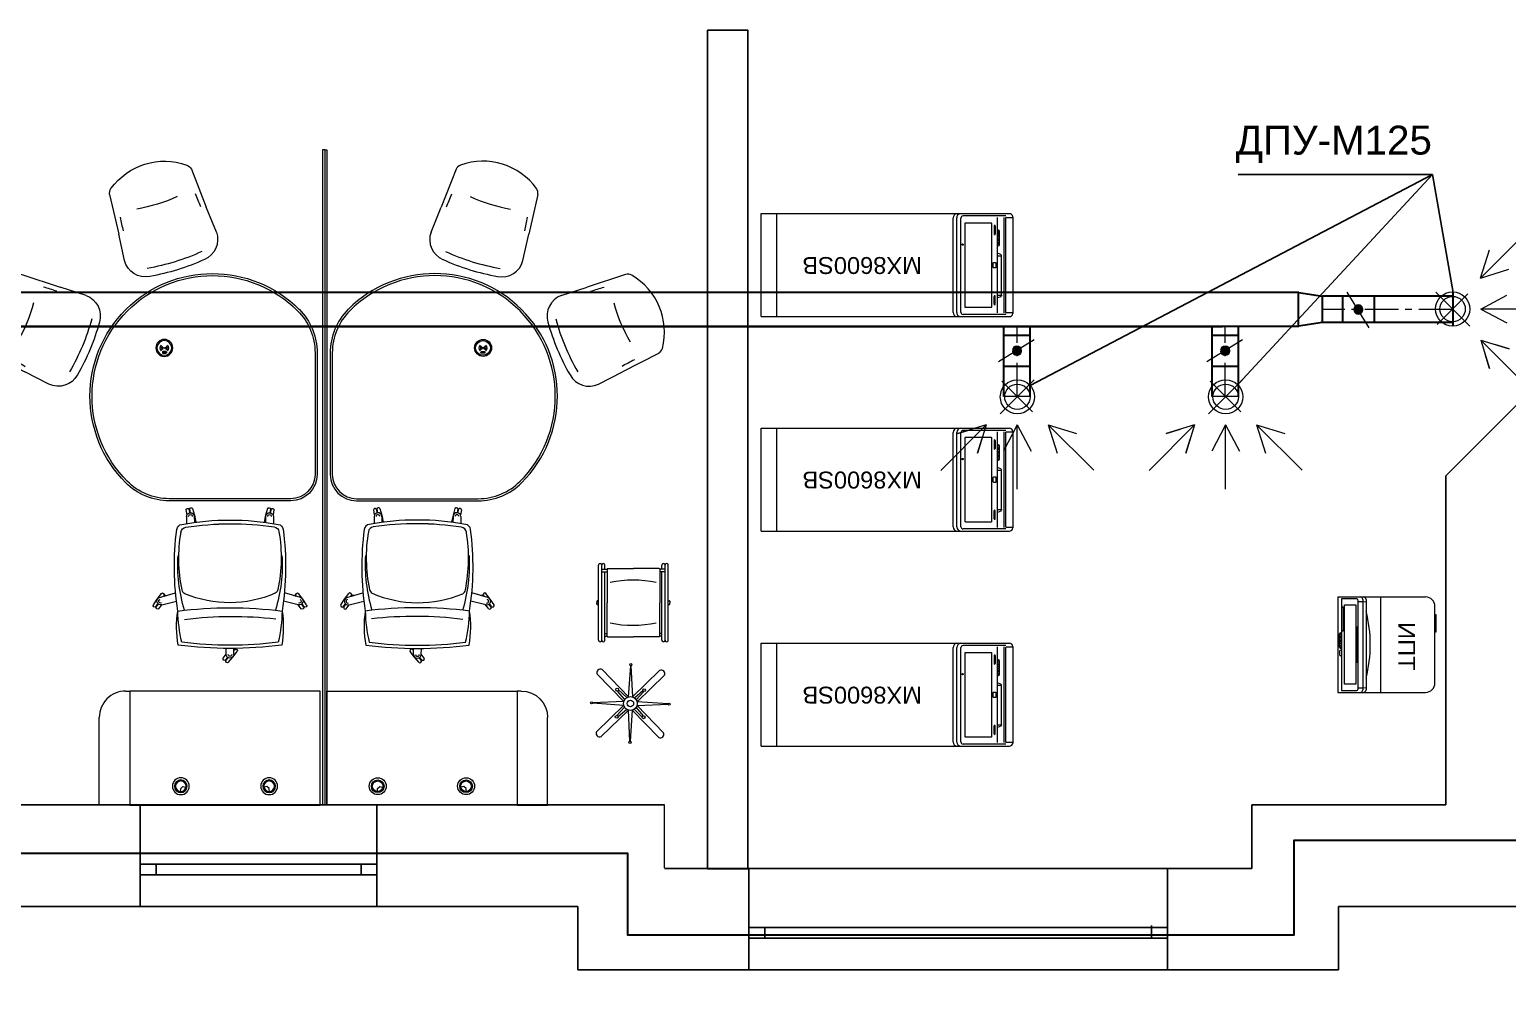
# Model space of a CAD drawing. Header units: millimetres. Extents: x 306002 to 1554695, y -207070 to 1535795.
# Drawn here: x 326425 to 333418, y -196060 to -191563 of the extents above; entities that cross this region are included whole.
import ezdxf

# ---------------------------------------------------------------- set-up
doc = ezdxf.new("R2010")
doc.units = ezdxf.units.MM
doc.linetypes.add('осевая', pattern=[50.8, 31.75, -6.35, 6.35, -6.35])
doc.linetypes.add('штриховаяX2', pattern=[38.1, 25.4, -12.7])
for name, color, linetype, lineweight in [('Furniture', 155, 'Continuous', 18), ('ykaz', 1, 'Continuous', 20), ('ВЫТЯЖКА', 160, 'Continuous', 30), ('ПРИТОК', 20, 'Continuous', 30)]:
    doc.layers.add(name, color=color, linetype=linetype, lineweight=lineweight)
for name, color, linetype in [('PDF _0', 7, 'Continuous'), ('PDF _ПВ(В)1', 5, 'Continuous'), ('PDF _Текст', 7, 'Continuous')]:
    doc.layers.add(name, color=color, linetype=linetype)
doc.styles.add('PDF ArialMT', font='arial.ttf')
doc.styles.get("Standard").update_dxf_attribs({"font": 'arial.ttf'})

# ---------------------------------------------------------------- blocks, each defined once
blk = doc.blocks.new('Напольная вешалка')
at = {"lineweight": 0}
for p, q in [((42238.1, 31074.6), (42363.5, 30945.4)), ((42386.5, 30967.7), (42261, 31096.9)), ((42386.5, 30967.7), (42396.2, 31114.6)), ((42397.6, 31114.6), (42404, 30967.5)), ((42533.3, 31093), (42404, 30967.5)), ((42426.3, 30944.5), (42555.5, 31070)), ((42333.3, 30994.8), (42367.3, 30953.7)), ((42376.8, 30963.4), (42338.8, 31000.2)), ((42453, 30998.1), (42412.1, 30963.8)), ((42421.9, 30954.4), (42458.5, 30992.6)), ((42363.5, 30945.4), (42216.4, 30940)), ((42216.4, 30938.6), (42363.3, 30927.9)), ((42363.3, 30927.9), (42234.1, 30802.4)), ((42331.3, 30879.8), (42366.7, 30919.7)), ((42375.9, 30909.7), (42336.6, 30874.2)), ((42450.9, 30872.3), (42411.2, 30908)), ((42421.2, 30917.1), (42456.5, 30877.6)), ((42426.1, 30927), (42573.2, 30932.4)), ((42551.6, 30797.7), (42426.1, 30927)), ((42573.2, 30933.9), (42426.3, 30944.5)), ((42256.4, 30779.4), (42385.6, 30904.9)), ((42392, 30757.8), (42385.6, 30904.9)), ((42403.1, 30904.7), (42393.4, 30757.8)), ((42403.1, 30904.7), (42528.7, 30775.4))]:
    blk.add_line(p, q, dxfattribs=at)
for centre, radius in [((42396.9, 31119.7), 5.12), ((42332.1, 31001.5), 6.78), ((42459.7, 30999.3), 6.78), ((42211.3, 30939.4), 5.12), ((42394.8, 30936.2), 32.6), ((42394.8, 30936.2), 15.2), ((42578.3, 30933), 5.12), ((42329.9, 30873.1), 6.78), ((42457.5, 30870.9), 6.78), ((42392.8, 30752.7), 5.12)]:
    blk.add_circle(centre, radius, dxfattribs=at)
for centre, start, end in [((42253.4, 31081.8), 63.26785, 205.07275), ((42540.4, 31077.7), 333.26785, 115.07275), ((42249.2, 30794.8), 153.26785, 295.07275), ((42536.3, 30790.6), 243.26785, 25.07275)]:
    blk.add_arc(centre, 16.9, start, end, dxfattribs=at)
blk = doc.blocks.new('тумба универсальная SberFin 10')
at = {"color": 18, "lineweight": 0, "true_color": 0x000000}
for p, q in [((11373.5, -3896.4), (11374.7, -3915.8)), ((11374.7, -3915.8), (11385.7, -3924.3)), ((11794, -3915.8), (11783, -3924.3)), ((11795.2, -3896.4), (11794, -3915.8)), ((11385.7, -3924.3), (11404.8, -3920.6)), ((11783, -3924.3), (11763.9, -3920.6))]:
    blk.add_line(p, q, dxfattribs=at)
blk.add_lwpolyline([(11134.4, -3836.3), (12034.4, -3836.3), (12034.4, -4376.3), (11134.4, -4376.3)], close=True, dxfattribs=at)
for centre, radius in [((11375.4, -3926.3), 40), ((11375.4, -3926.3), 30), ((11375.4, -3926.3), 25), ((11793.4, -3926.3), 40), ((11793.4, -3926.3), 30), ((11793.4, -3926.3), 25)]:
    blk.add_circle(centre, radius, dxfattribs=at)
blk = doc.blocks.new('Скругленная боковина для тумбы универсальной SberFin 11')
at = {"color": 18, "lineweight": 0, "true_color": 0x000000}
for p, q in [((12131.9, -3836.3), (12276.9, -3836.3)), ((12131.9, -4376.3), (12131.9, -3836.3)), ((12276.9, -3836.3), (12276.9, -4251.3)), ((12151.9, -4376.3), (12131.9, -4376.3))]:
    blk.add_line(p, q, dxfattribs=at)
blk.add_arc((12151.9, -4251.3), 125, 270, 0, dxfattribs=at)
blk = doc.blocks.new('Кресло сотрудника SberFin1')
at = {"color": 18, "lineweight": 0, "true_color": 0x000000}
for p, q in [((4335.4, 5132.7), (4349.4, 5113.1)), ((4346, 5141.6), (4357.3, 5128.7)), ((4348.8, 5143.7), (4359, 5129.7)), ((4349.4, 5114.1), (4349.1, 5085.7)), ((4359.9, 5152.2), (4381.9, 5127.4)), ((4381.9, 5127.4), (4402.3, 5100.9)), ((4386, 5114.5), (4386.2, 5085.7)), ((4386.2, 5095.8), (4389.4, 5091.9)), ((4386.2, 5092.5), (4387.7, 5090.6)), ((4030.4, 4898.5), (4045.5, 4879.8)), ((4705, 4898.5), (4689.9, 4879.8)), ((4005.1, 4880), (4023.2, 4852.2)), ((4016.2, 4888.5), (4027, 4874.9)), ((4019, 4890.6), (4028.4, 4876.3)), ((4023.2, 4852.2), (4043.3, 4825.6)), ((4034.5, 4844.9), (4110.3, 4823.5)), ((4044.6, 4880.1), (4114.4, 4861.6)), ((4052.5, 4839.8), (4055.4, 4835.6)), ((4055.6, 4838.9), (4057.1, 4836.9)), ((4690.9, 4880.1), (4621.1, 4861.6)), ((4701, 4844.9), (4625.2, 4823.5)), ((4679.8, 4838.9), (4678.3, 4836.9)), ((4683, 4839.8), (4680.1, 4835.6)), ((4712.2, 4852.2), (4692.1, 4825.6)), ((4716.4, 4890.6), (4707, 4876.3)), ((4719.3, 4888.5), (4708.5, 4874.9)), ((4730.3, 4880), (4712.2, 4852.2)), ((4162.4, 4462), (4162.5, 4495.2)), ((4199, 4461.1), (4199.6, 4489.7)), ((4199.1, 4455.9), (4206, 4488.6)), ((4536.3, 4455.9), (4529.4, 4488.6)), ((4536.4, 4461.1), (4535.9, 4489.7)), ((4573.1, 4462), (4572.9, 4495.2)), ((4159.4, 4431), (4163.6, 4454.7)), ((4172.9, 4427.6), (4177.5, 4444.1)), ((4176.3, 4426.9), (4179.5, 4443.9)), ((4189.9, 4424), (4199.1, 4455.9)), ((4545.5, 4424), (4536.3, 4455.9)), ((4559.1, 4426.9), (4556, 4443.9)), ((4562.6, 4427.6), (4557.9, 4444.1)), ((4576, 4431), (4571.8, 4454.7))]:
    blk.add_line(p, q, dxfattribs=at)
for centre, radius, start, end in [((4341.8, 5135.8), 7.14, 53.44467, 206.52666), ((4355.4, 5146.6), 7.14, 50.77335, 203.85534), ((4367.7, 5113.6), 18.3, 2.9077, 178.36691), ((4367.7, 5114.3), 8.74, 0.6373, 180.6373), ((4598.7, 4983.7), 483.5, 169.7402, 188.8902), ((4850.6, 4891.6), 729.8, 166.91815, 178.64077), ((4367.7, 3203.4), 1882.4, 82.52836, 97.47164), ((4367.7, 3203.4), 1867.4, 82.98797, 97.01203), ((4381.1, 5086.2), 7.91, 355.98281, 33.49105), ((4395.2, 5097.4), 7.91, 223.80895, 26.09453), ((3884.9, 4891.6), 729.8, 1.35923, 13.08185), ((4136.7, 4983.7), 483.5, 351.1098, 10.2598), ((4025.7, 4893.2), 7.14, 48.09253, 201.17452), ((5441.7, 4699.5), 1337.2, 170.98887, 187.57274), ((4849, 4690), 728.5, 162.88097, 183.48583), ((4367.7, 6907), 2013.3, 262.96136, 277.03864), ((4378.2, 6696.5), 1762.3, 262.6656, 276.74195), ((3886.5, 4690), 728.5, 356.51417, 17.11903), ((3293.8, 4699.5), 1337.2, 352.42726, 9.01113), ((4709.8, 4893.2), 7.14, 338.82548, 131.90747), ((4011.7, 4882.9), 7.14, 50.76385, 203.84584), ((4040.2, 4862.3), 18.3, 76.25228, 251.71149), ((4039.5, 4862.5), 8.74, 73.98188, 253.98188), ((4048.6, 4831.5), 7.91, 228.52466, 30.81023), ((4063.1, 4842.1), 7.91, 221.12813, 303.647), ((4168.5, 4803.4), 28.3, 122.04472, 168.28626), ((4365.2, 4318.6), 551.1, 66.82781, 112.59427), ((4567.1, 4801.2), 28.3, 11.71374, 57.95528), ((4672.4, 4842.1), 7.91, 236.353, 318.87187), ((4686.8, 4831.5), 7.91, 149.18977, 311.47534), ((4695.2, 4862.3), 18.3, 288.28851, 103.74772), ((4695.9, 4862.5), 8.74, 286.01812, 106.01812), ((4723.8, 4882.9), 7.14, 336.15416, 129.23615), ((4864.1, 4659.6), 738.5, 168.318, 189.62709), ((3871.5, 4657.4), 738.5, 350.37291, 11.682), ((4144.2, 4527), 28.3, 187.57272, 260.3517), ((4163.4, 4540.5), 27.8, 189.05103, 260.37989), ((4367.7, 5761.3), 1282.7, 259.74967, 280.25033), ((4374.9, 5881.7), 1385.7, 261.02733, 278.38022), ((4537.3, 4488.7), 7.91, 178.20249, 180.55089), ((4572.2, 4538.3), 27.8, 279.62011, 350.94897), ((4591.2, 4527), 28.3, 279.6483, 352.42728), ((4166.5, 4430.9), 7.14, 179.01698, 332.09897), ((4180.7, 4462.3), 18.3, 180.80352, 356.26273), ((4180.7, 4461.5), 8.74, 178.53313, 358.53313), ((4183.5, 4427.1), 7.14, 181.6883, 334.77028), ((4554.7, 4462.3), 18.3, 183.73727, 359.19648), ((4552, 4427.1), 7.14, 205.22972, 358.3117), ((4554.8, 4461.5), 8.74, 181.46687, 1.46687), ((4568.9, 4430.9), 7.14, 207.90103, 0.98302)]:
    blk.add_arc(centre, radius, start, end, dxfattribs=at)
at = {"layer": 'PDF _0', "color": 18, "lineweight": 0, "true_color": 0x000000}
blk.add_lwpolyline([(4135.9, 4536.1, 0.321685), (4158.8, 4513, 0.075861), (4576.8, 4510.9)], format="xyb", dxfattribs=at)
for centre, radius, start, end in [((5441.7, 4699.5), 1337.2, 170.98887, 187.57274), ((4849, 4690), 728.5, 162.88097, 183.48583), ((4378.2, 6696.5), 1762.3, 262.6656, 276.74195), ((4144.2, 4527), 28.3, 187.57272, 260.3517)]:
    blk.add_arc(centre, radius, start, end, dxfattribs=at)
blk = doc.blocks.new('БЗУ')
at = {"color": 18, "lineweight": 0, "true_color": 0x000000}
blk.add_lwpolyline([(38813.8, 15250.9), (38828.2, 15250.9, -0.414214), (38829.6, 15249.5), (38829.6, 15245, -0.414214), (38828.2, 15243.7), (38813.8, 15243.7, -0.414214), (38812.5, 15245), (38812.5, 15249.5, -0.414214)], format="xyb", close=True, dxfattribs=at)
for points in [[(38813.7, 15249.8), (38815.9, 15249.8), (38815.9, 15244.5), (38813.7, 15244.5)], [(38816.8, 15249.8), (38819, 15249.8), (38819, 15244.5), (38816.8, 15244.5)], [(38819.9, 15249.8), (38822.1, 15249.8), (38822.1, 15244.5), (38819.9, 15244.5)], [(38823, 15249.8), (38825.2, 15249.8), (38825.2, 15244.5), (38823, 15244.5)], [(38826.2, 15249.8), (38828.3, 15249.8), (38828.3, 15244.5), (38826.2, 15244.5)]]:
    blk.add_lwpolyline(points, close=True, dxfattribs=at)
for points in [[(38830.6, 15245.5), (38829.6, 15245.5), (38829.6, 15249.1), (38830.6, 15249.1)], [(38831.2, 15248.5), (38831.2, 15246)]]:
    blk.add_lwpolyline(points, dxfattribs=at)
for radius in [40, 35, 1.16]:
    blk.add_circle((38821, 15226.3), radius, dxfattribs=at)
for centre, radius, start, end in [((38830.6, 15248.5), 0.597, 356.49249, 85.67723), ((38830.6, 15246.1), 0.597, 274.32277, 3.50751), ((38821, 15226.3), 19.3, 135, 225), ((38821, 15226.3), 12.8, 135, 225), ((38821, 15226.3), 7.56, 135, 225), ((38821, 15226.3), 3.87, 135, 225), ((38821, 15226.3), 3.87, 315, 45), ((38821, 15226.3), 7.56, 315, 45), ((38821, 15226.3), 12.8, 315, 45), ((38821, 15226.3), 19.3, 315, 45)]:
    blk.add_arc(centre, radius, start, end, dxfattribs=at)
blk = doc.blocks.new('Рабочий стол в форме капли с БЗУ SberFin4')
at = {"color": 18, "lineweight": 0, "true_color": 0x000000}
for p, q in [((39417.5, 16113.5), (38842.4, 16113.5)), ((39417.5, 16103.5), (38842.4, 16103.5)), ((39532.5, 15413.4), (39532.5, 15988.5)), ((39542.5, 15413.4), (39542.5, 15988.5))]:
    blk.add_line(p, q, dxfattribs=at)
for centre, radius, start, end in [((38842.4, 15823.4), 290.1, 90.00222, 135.10203), ((38842.4, 15823.4), 280.1, 90.00222, 135.10203), ((39417.5, 15988.5), 125, 0, 90), ((39417.5, 15988.5), 115, 0, 90), ((39047.5, 15618.5), 580, 135.06186, 314.92414), ((39047.5, 15618.5), 570, 135.06186, 314.92414), ((39252.4, 15413.4), 280.1, 314.87007, 359.99775), ((39252.4, 15413.4), 290.1, 314.87007, 359.99775)]:
    blk.add_arc(centre, radius, start, end, dxfattribs=at)
at = {"layer": 'Furniture', "color": 18, "lineweight": 0, "ltscale": 60, "true_color": 0x000000}
for p, q in [((38273.3, 15562.2), (38159.9, 15502.7)), ((37989.1, 15416), (38159.9, 15502.7)), ((38449, 15142), (38327, 15103)), ((38145.3, 15042.4), (38327, 15103)), ((38630.5, 14977.1), (38603.4, 14852)), ((38560.4, 14665.3), (38603.4, 14852)), ((39065.6, 14842.4), (39017.3, 14723.9)), ((38947.3, 14545.6), (39017.3, 14723.9))]:
    blk.add_line(p, q, dxfattribs=at)
for centre, radius, start, end in [((38317.1, 15468.7), 103.2, 28.58962, 115.16271), ((36486.2, 18542.1), 3492.7, 297.58016, 298.66437), ((37472.1, 14980.3), 1039.9, 15.2265, 30.16493), ((37508.7, 14995.6), 1039.9, 15.2265, 30.16493), ((38274.9, 15316), 313.4, 165.8706, 239.52082), ((38274.9, 15316), 313.4, 165.8706, 239.52082), ((38009.6, 15381.4), 40.2, 120.73298, 163.98938), ((37498.7, 14991.4), 726.1, 14.78007, 30.61136), ((38413.3, 15238.9), 103.2, 290.22872, 16.80181), ((39315.4, 11777.1), 3492.7, 106.72706, 107.81127), ((38135.2, 15081.2), 40.2, 241.40205, 284.65844), ((38730.3, 14950.9), 103.2, 78.69368, 165.26677), ((38574.8, 14027.1), 1039.9, 65.33056, 80.269), ((38563.1, 13989.3), 1039.9, 65.33056, 80.269), ((38968.4, 14877.2), 103.2, 340.33279, 66.90588), ((35198.1, 15517.3), 3492.7, 347.68423, 348.76844), ((38571.6, 14016.8), 726.1, 64.88413, 80.71543), ((42202.9, 13348.9), 3492.7, 156.83112, 157.91533), ((38600.1, 14658.9), 40.2, 170.83705, 214.09344), ((38820.4, 14820.5), 313.4, 215.97467, 289.62489), ((38820.4, 14820.5), 313.4, 215.97467, 289.62489), ((38910.9, 14562.7), 40.2, 291.50612, 334.76251)]:
    blk.add_arc(centre, radius, start, end, dxfattribs=at)
at = {"color": 5, "lineweight": 0}
blk.add_blockref('Кресло сотрудника SberFin1', (34762.2, 11725.9), dxfattribs=at)
at = {"color": 85, "lineweight": 50, "true_color": 0x58ba48}
blk.add_blockref('БЗУ', (-1.7, 164), dxfattribs=at)
blk = doc.blocks.new('Подставка для сумок')
at = {"lineweight": 0}
for p, q in [((4164.7, 3957.4), (4164.7, 3602)), ((4179.7, 3957.4), (4179.7, 3602)), ((4179.7, 3957.4), (4179.7, 3602)), ((4194.7, 3957.4), (4194.7, 3633.8)), ((4194.7, 3937.7), (4205.2, 3937.7)), ((4194.7, 3937.7), (4194.7, 3925.5)), ((4194.7, 3925.5), (4205.2, 3925.5)), ((4205.2, 3938.5), (4205.2, 3779.7)), ((4207.4, 3940.6), (4329.7, 3940.6)), ((4451.9, 3940.6), (4329.7, 3940.6)), ((4454.2, 3938.5), (4454.2, 3779.7)), ((4464.7, 3937.7), (4454.2, 3937.7)), ((4464.7, 3925.5), (4454.2, 3925.5)), ((4464.7, 3957.4), (4464.7, 3633.8)), ((4464.7, 3937.7), (4464.7, 3925.5)), ((4479.7, 3957.4), (4479.7, 3602)), ((4479.7, 3957.4), (4479.7, 3602)), ((4494.7, 3957.4), (4494.7, 3602)), ((4157.5, 3786.9), (4157.5, 3779.7)), ((4157.5, 3772.4), (4157.5, 3779.7)), ((4164.7, 3789), (4159.9, 3789)), ((4205.2, 3620.9), (4205.2, 3779.7)), ((4454.2, 3620.9), (4454.2, 3779.7)), ((4494.7, 3789), (4499.4, 3789)), ((4501.9, 3786.9), (4501.9, 3779.7)), ((4501.9, 3772.4), (4501.9, 3779.7)), ((4164.7, 3770.3), (4159.9, 3770.3)), ((4494.7, 3770.3), (4499.4, 3770.3)), ((4179.7, 3633.8), (4205.2, 3633.8)), ((4179.7, 3621.6), (4205.2, 3621.6)), ((4194.7, 3621.6), (4194.7, 3602)), ((4207.4, 3618.8), (4329.7, 3618.8)), ((4451.9, 3618.8), (4329.7, 3618.8)), ((4479.7, 3633.8), (4454.2, 3633.8)), ((4479.7, 3621.6), (4454.2, 3621.6)), ((4464.7, 3621.6), (4464.7, 3602))]:
    blk.add_line(p, q, dxfattribs=at)
for centre, radius, start, end in [((4172.2, 3957.6), 7.5, 358.427, 181.573), ((4187.2, 3957.6), 7.5, 358.427, 181.573), ((4207.4, 3938.3), 2.27, 90.82571, 176.18332), ((4451.9, 3938.3), 2.27, 3.81668, 89.17429), ((4472.2, 3957.6), 7.5, 358.427, 181.573), ((4487.2, 3957.6), 7.5, 358.427, 181.573), ((4333.5, 3363.2), 523.1, 78.29415, 102.28058), ((4160, 3786.5), 2.54, 89.46315, 170.61373), ((4499.4, 3786.5), 2.54, 9.38627, 90.53685), ((4160, 3772.8), 2.54, 189.38627, 270.53685), ((4499.4, 3772.8), 2.54, 269.46315, 350.61373), ((4333.5, 4196.1), 523.1, 257.71942, 281.70585), ((4172.2, 3601.8), 7.5, 178.427, 1.573), ((4187.2, 3601.8), 7.5, 178.427, 1.573), ((4187.2, 3601.8), 7.5, 178.427, 1.573), ((4207.4, 3621.1), 2.27, 183.81668, 269.17429), ((4451.9, 3621.1), 2.27, 270.82571, 356.18332), ((4472.2, 3601.8), 7.5, 178.427, 1.573), ((4472.2, 3601.8), 7.5, 178.427, 1.573), ((4487.2, 3601.8), 7.5, 178.427, 1.573)]:
    blk.add_arc(centre, radius, start, end, dxfattribs=at)
blk = doc.blocks.new('Банкомат MX 8600SB 19')
at = {"color": 5, "lineweight": 0}
for p, q in [((75780, 24516.2), (76267, 24516.2)), ((75780, 24516.2), (75780, 23341.6)), ((76267, 24516.2), (76267, 23341.6)), ((75780, 24442.1), (76267, 24442.1)), ((75799.9, 23607.5), (76247, 23607.5)), ((75799.9, 23590.7), (76247, 23590.7)), ((75800.5, 23570.6), (76246.4, 23570.6)), ((75790.5, 23358.2), (75790.5, 23560.6)), ((76256.4, 23358.2), (76256.4, 23560.6)), ((75797.5, 23398.1), (76249.4, 23398.1)), ((75797.5, 23365.7), (76249.4, 23365.7)), ((75797.5, 23325.5), (75797.5, 23356.2)), ((75799.5, 23358.2), (76247.4, 23358.2)), ((75838.4, 23414.1), (75875.7, 23414.1)), ((75838.4, 23408.5), (75876, 23408.5)), ((75874.2, 23382.6), (75868.2, 23398.1)), ((75881.7, 23379.4), (75878.9, 23379.4)), ((75881.7, 23398.1), (75881.7, 23379.4)), ((75881.7, 23379.4), (76066.7, 23379.4)), ((76066.7, 23379.4), (76066.7, 23398.1)), ((76066.7, 23379.4), (76069.4, 23379.4)), ((76074.1, 23382.6), (76080.2, 23398.1)), ((76115.2, 23398.1), (76115.2, 23393.9)), ((76120.2, 23388.9), (76183.8, 23388.9)), ((76208.5, 23408.5), (76170.9, 23408.5)), ((76208.5, 23414.1), (76171.2, 23414.1)), ((76188.8, 23398.1), (76188.8, 23393.9)), ((76249.4, 23356.2), (76249.4, 23325.5)), ((76252, 23325.5), (75794.9, 23325.5))]:
    blk.add_line(p, q, dxfattribs=at)
for points in [[(75825, 23550.9), (76221.9, 23550.9, -0.414214), (76223.9, 23548.9), (76223.9, 23428.4, -0.414214), (76221.9, 23426.4), (75825, 23426.4, -0.414214), (75823, 23428.4), (75823, 23548.9, -0.414214)], [(76012.7, 23417.7), (76034.2, 23417.7, -0.414214), (76036.2, 23415.7), (76036.2, 23405.4), (76010.7, 23405.4), (76010.7, 23415.7, -0.414214)]]:
    blk.add_lwpolyline(points, format="xyb", close=True, dxfattribs=at)
for points in [[(76120.9, 23398.1), (76132.8, 23398.1), (76132.8, 23392.1), (76120.9, 23392.1)], [(76138.1, 23398.1), (76149.9, 23398.1), (76149.9, 23392.1), (76138.1, 23392.1)], [(76155.2, 23398.1), (76167.1, 23398.1), (76167.1, 23392.1), (76155.2, 23392.1)], [(76172.3, 23398.1), (76184.2, 23398.1), (76184.2, 23392.1), (76172.3, 23392.1)]]:
    blk.add_lwpolyline(points, close=True, dxfattribs=at)
blk.add_circle((76120.8, 23562.8), 2.93, dxfattribs=at)
for centre, radius, start, end in [((75800.5, 23586.4), 21.2, 91.53664, 165.69576), ((75800.5, 23569.6), 21.2, 91.53664, 165.69576), ((75800.5, 23560.6), 10, 90, 180), ((76246.4, 23560.6), 10, 0, 90), ((76246.4, 23586.4), 21.2, 14.30424, 88.46336), ((76246.4, 23569.6), 21.2, 14.30424, 88.46336), ((75799.5, 23356.2), 2, 90, 180), ((75838.6, 23411.3), 2.81, 92.62324, 267.37676), ((75878.9, 23384.4), 5, 201.34211, 270), ((75875.9, 23411.3), 2.81, 272.62324, 87.37676), ((76069.4, 23384.4), 5, 270, 338.65789), ((76120.2, 23393.9), 5, 180, 270), ((76171, 23411.3), 2.81, 92.62324, 267.37676), ((76183.8, 23393.9), 5, 270, 360), ((76208.3, 23411.3), 2.81, 272.62324, 87.37676), ((76247.4, 23356.2), 2, 0, 90), ((75796.1, 23341.7), 16.1, 180.35079, 265.8061), ((76250.8, 23341.7), 16.1, 274.1939, 359.64921)]:
    blk.add_arc(centre, radius, start, end, dxfattribs=at)
at = {"layer": 'ykaz', "color": 252, "true_color": 0x939598, "insert": (76062.9, 23908.4), "char_height": 80, "width": 259.956, "attachment_point": 7, "rotation": 90}
blk.add_mtext('\\pxqc;MX8600SB', dxfattribs=at)
blk = doc.blocks.new('ИПТ MX9100SB')
at = {"color": 5, "lineweight": 0}
for p, q in [((57011.7, 25605.2), (57011.7, 26020.2)), ((57418.1, 26065.2), (57056.7, 26065.2)), ((57463.1, 25605.2), (57463.1, 26020.2)), ((57011.7, 25807.2), (57463.1, 25807.2)), ((57024.3, 25739.4), (57450.5, 25739.4)), ((57032.6, 25724.4), (57034.4, 25739.4)), ((57442.2, 25724.4), (57440.4, 25739.4)), ((57020.1, 25695.5), (57020.1, 25623.4)), ((57024.3, 25724.4), (57450.5, 25724.4)), ((57025.1, 25700.5), (57449.6, 25700.5)), ((57032.6, 25700.5), (57032.6, 25724.4)), ((57156.6, 25697.9), (57318.2, 25697.9)), ((57156.6, 25693.8), (57318.2, 25693.8)), ((57442.2, 25700.5), (57442.2, 25724.4)), ((57454.6, 25623.4), (57454.6, 25695.5)), ((57011.7, 25605.2), (57463.1, 25605.2)), ((57020.1, 25623.4), (57454.6, 25623.4)), ((57180.9, 25619.2), (57180.9, 25623.4)), ((57249.4, 25614.2), (57185.9, 25614.2)), ((57254.4, 25623.4), (57254.4, 25619.2)), ((57264.1, 25623.4), (57264.1, 25619.2)), ((57269.1, 25614.2), (57284.8, 25614.2)), ((57289.8, 25623.4), (57289.8, 25619.2))]:
    blk.add_line(p, q, dxfattribs=at)
for points in [[(57096.8, 26065.2), (57176, 26065.2), (57176, 26070.6), (57096.8, 26070.6)], [(57049.8, 25691.2), (57425, 25691.2), (57425, 25637.8), (57049.8, 25637.8)], [(57186.6, 25623.4), (57198.4, 25623.4), (57198.4, 25617.4), (57186.6, 25617.4)], [(57203.7, 25623.4), (57215.6, 25623.4), (57215.6, 25617.4), (57203.7, 25617.4)], [(57220.9, 25623.4), (57232.7, 25623.4), (57232.7, 25617.4), (57220.9, 25617.4)], [(57238, 25623.4), (57249.8, 25623.4), (57249.8, 25617.4), (57238, 25617.4)]]:
    blk.add_lwpolyline(points, close=True, dxfattribs=at)
for points in [[(57062.6, 25632.2), (57169.4, 25632.2)], [(57169.4, 25626.5), (57062.6, 25626.5)]]:
    blk.add_lwpolyline(points, dxfattribs=at)
blk.add_circle((57313.3, 25695.9), 1.16, dxfattribs=at)
for centre, radius, start, end in [((57056.7, 26020.2), 45, 90, 180), ((57418.1, 26020.2), 45, 0, 90), ((57025.2, 25725.9), 13.5, 94.04294, 180.8246), ((57237.4, 25113.5), 645.7, 75.76518, 104.23482), ((57449.6, 25725.9), 13.5, 359.1754, 85.95706), ((57025.2, 25710.9), 13.5, 94.04294, 180.8246), ((57025.1, 25695.5), 5, 90, 180), ((57156.7, 25695.9), 2.05, 94.42367, 265.57633), ((57318, 25695.9), 2.05, 274.42367, 85.57633), ((57449.6, 25695.5), 5, 0, 90), ((57449.6, 25710.9), 13.5, 359.1754, 85.95706), ((57062.7, 25629.3), 2.81, 92.62324, 267.37676), ((57169.3, 25629.3), 2.81, 272.62324, 87.37676), ((57185.9, 25619.2), 5, 180, 270), ((57249.4, 25619.2), 5, 270, 0), ((57269.1, 25619.2), 5, 180, 270), ((57284.8, 25619.2), 5, 270, 0)]:
    blk.add_arc(centre, radius, start, end, dxfattribs=at)
at = {"layer": 'ykaz', "color": 252, "true_color": 0x939598, "insert": (57115.3, 25891.4), "char_height": 80, "width": 259.956, "attachment_point": 7}
blk.add_mtext('\\pxqc;ИПТ', dxfattribs=at)
blk = doc.blocks.new('A$C63D625EA')
at = {"layer": 'ВЫТЯЖКА', "lineweight": 15}
for p, q in [((0, 89.2), (215.4, 304.7)), ((215.4, 304.7), (81.3, 263.1)), ((81.3, 263.1), (148.4, 283.9)), ((215.4, 304.7), (173.8, 170.5)), ((362.3, 304.7), (296.8, 180.4)), ((362.3, 0), (362.3, 304.7)), ((362.3, 304.7), (427.7, 180.4)), ((724.6, 89.2), (509.1, 304.7)), ((509.1, 304.7), (550.7, 170.5)), ((509.1, 304.7), (643.3, 263.1)), ((173.8, 170.5), (194.6, 237.6))]:
    blk.add_line(p, q, dxfattribs=at)
blk = doc.blocks.new('A$C5E6C0876')
at = {"layer": 'ВЫТЯЖКА', "lineweight": 15}
for p, q in [((78.7, -81.1), (-82.2, 79.8)), ((72.5, 72.5), (-72.5, -72.5))]:
    blk.add_line(p, q, dxfattribs=at)
for radius in [80.8, 60]:
    blk.add_circle((-1.2, -1.2), radius, dxfattribs=at)
at = {"layer": 'ВЫТЯЖКА', "rotation": 270}
blk.add_blockref('A$C63D625EA', (-438.7, 361.6), dxfattribs=at)
blk = doc.blocks.new('A$C77042C5A')
at = {"layer": 'ВЫТЯЖКА'}
h = blk.add_hatch(color=256, dxfattribs=at)
edge = h.paths.add_edge_path()
edge.add_arc((-80, -97.2), 26.6, 0, 360)
for p, q in [((0, 0), (-160, 0)), ((-160, -195.4), (0, -195.4))]:
    blk.add_line(p, q, dxfattribs=at)
at = {"layer": 'ВЫТЯЖКА', "lineweight": 15}
blk.add_line((35.3, -165.3), (-187.3, -27.4), dxfattribs=at)
at = {"layer": 'ВЫТЯЖКА'}
blk.add_circle((-80, -97.2), 26.6, dxfattribs=at)

msp = doc.modelspace()

# ---------------------------------------------------------------- linework, layer by layer
at = {"color": 4, "lineweight": 0}
for p, q in [((327821.6, -192131.8), (327811.6, -192131.8)), ((327821.6, -192131.8), (327811.6, -192131.8)), ((327821.6, -192131.8), (327811.6, -192131.8)), ((327811.6, -192131.8), (327811.6, -195231.8)), ((327821.6, -192131.8), (327811.6, -192131.8)), ((327821.6, -192131.8), (327831.6, -192131.8)), ((327821.6, -192131.8), (327831.6, -192131.8)), ((327821.6, -192131.8), (327831.6, -192131.8)), ((327821.6, -192131.8), (327821.6, -195231.8)), ((327821.6, -192131.8), (327831.6, -192131.8)), ((327831.6, -192131.8), (327831.6, -195231.8))]:
    msp.add_line(p, q, dxfattribs=at)
at = {"transparency": 33554687}
for p, q in [((333063.8, -192248.8), (331159.8, -193246.6)), ((332144.4, -192249), (333063.8, -192248.8)), ((333063.8, -192248.8), (332145.3, -193239.1)), ((333063.8, -192248.8), (333160.3, -192806.6))]:
    msp.add_line(p, q, dxfattribs=at)
at = {"ltscale": 100}
for p, q in [((333480.2, -193320.6), (333126.7, -193674.1)), ((333126.7, -193674.1), (333126.7, -195230.6)), ((329370.7, -195230.6), (317261.4, -195230.6)), ((329430, -195230.6), (325255.2, -195230.6)), ((326948.8, -195230.6), (326948.8, -195710.6)), ((328068.8, -195710.6), (328068.8, -195230.9)), ((333126.7, -195230.6), (332208.8, -195230.6)), ((332208.8, -195530.6), (332208.8, -195230.6)), ((326948.8, -195710.6), (326948.8, -195560.6)), ((328068.8, -195560.6), (328068.8, -195710.6)), ((332208.8, -195530.6), (329428.8, -195530.6)), ((329828.8, -195530.6), (329828.8, -196010.6)), ((331808.8, -196010.6), (331808.8, -195530.6)), ((331808.8, -195530.6), (331808.8, -195810.6)), ((317518.8, -195710.6), (329018.8, -195710.6)), ((329018.8, -195710.6), (329018.8, -196010.6)), ((332618.8, -196010.6), (332618.8, -195710.6)), ((332618.8, -195710.6), (333550.9, -195710.6)), ((329828.8, -196010.6), (329828.8, -195860.6)), ((331808.8, -195860.6), (331808.8, -196010.6)), ((329018.8, -196010.6), (332618.8, -196010.6))]:
    msp.add_line(p, q, dxfattribs=at)
at = {"color": 9, "linetype": 'штриховаяX2', "lineweight": 0, "ltscale": 4, "true_color": 0xc7c8ca}
msp.add_line((333124.9, -194216.5), (333124.9, -194727.9), dxfattribs=at)
at = {"color": 0, "lineweight": 20, "ltscale": 100}
msp.add_line((329430, -195528.1), (329430, -195230.6), dxfattribs=at)
at = {"color": 4, "ltscale": 100}
for p, q in [((326948.8, -195510.6), (328068.8, -195510.6)), ((327023.8, -195560.6), (327023.8, -195510.6)), ((328068.8, -195510.6), (327993.8, -195510.6)), ((327993.8, -195510.6), (327993.8, -195560.6)), ((326948.8, -195560.6), (328068.8, -195560.6)), ((327993.8, -195560.6), (327023.8, -195560.6)), ((331808.8, -195810.6), (329828.8, -195810.6)), ((329828.8, -195810.6), (329903.8, -195810.6)), ((329828.8, -195860.6), (331808.8, -195860.6)), ((329903.8, -195810.6), (329903.8, -195860.6)), ((331733.8, -195860.6), (331733.8, -195801.1)), ((331808.8, -195860.6), (331733.8, -195860.6))]:
    msp.add_line(p, q, dxfattribs=at)
at = {"color": 7, "lineweight": 30, "ltscale": 100, "true_color": 0xffffff}
msp.add_lwpolyline([(313347.3, -187024.6), (317037.6, -187024.6), (317039.9, -183762.1), (333453.3, -183762.1), (333451, -189832.4), (336699.6, -189832.4), (336699.6, -191479.3), (336453, -191479.3), (336453, -192644.7), (337154.5, -193347.8), (334290, -196182.8), (333494, -195398.4), (332406.5, -195398.4), (332406.5, -195846.7), (329256.1, -195846.7), (329256.1, -195460.1), (317054.9, -195460.1), (317054.9, -195801.9), (314098.5, -195801.9), (314098.5, -194244.3), (313347.3, -194244.3)], close=True, dxfattribs=at)
at = {"color": 7, "ltscale": 100, "true_color": 0xffffff}
msp.add_lwpolyline([(329633.2, -195533.4), (329824, -195533.4), (329824, -191565.8), (329633.2, -191565.8)], close=True, dxfattribs=at)
at = {"layer": 'PDF _ПВ(В)1', "lineweight": 30}
for p, q in [((332431.3, -192806.6), (316078.7, -192806.6)), ((315918.7, -192966.6), (332070.1, -192966.6)), ((332431.3, -192966.6), (315918.7, -192966.6))]:
    msp.add_line(p, q, dxfattribs=at)
at = {"layer": 'PDF _ПВ(В)1', "lineweight": 18}
for p, q in [((332431.3, -192966.6), (332431.3, -192806.6)), ((331159.8, -193297.9), (331034.8, -193298)), ((332145.3, -193297.9), (332020.3, -193298))]:
    msp.add_line(p, q, dxfattribs=at)
at = {"layer": 'ВЫТЯЖКА', "linetype": 'Continuous', "transparency": 33554687}
for p, q in [((332429.5, -192806.3), (332542.3, -192824)), ((332429.5, -192966.5), (332429.5, -192806.6)), ((332542.4, -192949), (332542.3, -192824)), ((333160.3, -192966.5), (333160.3, -192806.6)), ((332542.4, -192949), (332429.5, -192966.5))]:
    msp.add_line(p, q, dxfattribs=at)
at = {"layer": 'ВЫТЯЖКА', "transparency": 33554687}
for p, q in [((333156.6, -192823.9), (332542.3, -192824)), ((331034.8, -193298), (331034.8, -192966.6)), ((331159.8, -193297.9), (331159.8, -192966.6)), ((332020.3, -193298), (332020.3, -192966.6)), ((332145.3, -193297.9), (332145.3, -192966.6)), ((333156.6, -192948.9), (332542.4, -192949))]:
    msp.add_line(p, q, dxfattribs=at)
at = {"layer": 'ВЫТЯЖКА', "linetype": 'осевая', "lineweight": 9, "ltscale": 5, "transparency": 33554687}
for p, q in [((333156.6, -192886.4), (332542.4, -192886.5)), ((331097.3, -193298), (331097.3, -192966.6)), ((332082.8, -193298), (332082.8, -192966.6))]:
    msp.add_line(p, q, dxfattribs=at)

# ---------------------------------------------------------------- block references
at = {"color": 85, "lineweight": 50, "true_color": 0x58ba48, "xscale": -1, "rotation": 180}
msp.add_blockref('Рабочий стол в форме капли с БЗУ SberFin4', (288243.5, -177678.3), dxfattribs=at)
at = {"color": 85, "lineweight": 50, "true_color": 0x58ba48, "rotation": 180}
msp.add_blockref('Рабочий стол в форме капли с БЗУ SberFin4', (367390.2, -177678.3), dxfattribs=at)
at = {"color": 252, "lineweight": 0, "true_color": 0x939598, "rotation": 89.99999999999999}
for p in [(354402.6, -268700.6), (354402.9, -269715.2), (354402.9, -270732.7)]:
    msp.add_blockref('Банкомат MX 8600SB 19', p, dxfattribs=at)
at = {"color": 5, "lineweight": 0, "rotation": 180}
for name, p in [('Подставка для сумок', (333611.9, -190494)), ('Скругленная боковина для тумбы универсальной SberFin 11', (339031.7, -199068.1)), ('тумба универсальная SberFin 10', (339865.9, -199068.1))]:
    msp.add_blockref(name, p, dxfattribs=at)
at = {"color": 5, "lineweight": 50, "rotation": 270}
msp.add_blockref('ИПТ MX9100SB', (307009.7, -137234.8), dxfattribs=at)
at = {"color": 18, "lineweight": 0, "true_color": 0x000000, "rotation": 180}
msp.add_blockref('Напольная вешалка', (371662.8, -163814.3), dxfattribs=at)
at = {"color": 5, "lineweight": 0, "xscale": -1, "rotation": 180}
for name, p in [('тумба универсальная SberFin 10', (315765.4, -199068.1)), ('Скругленная боковина для тумбы универсальной SberFin 11', (316599.6, -199068.1))]:
    msp.add_blockref(name, p, dxfattribs=at)
at = {"layer": 'ВЫТЯЖКА', "transparency": 33554687, "xscale": 0.998995745714902, "yscale": 0.998995745714902, "zscale": 0.998995745714902}
for p, rotation in [((333157.3, -192885.8), 180.029519026096), ((331097.9, -193298.6), 90.02951902609605), ((332083.4, -193298.6), 90.02951902609605)]:
    msp.add_blockref('A$C5E6C0876', p, dxfattribs=dict(at, rotation=rotation))
at = {"layer": 'ПРИТОК', "transparency": 33554687, "yscale": 0.7592287823614844, "zscale": 0.7592287823614844}
for p, xscale, rotation in [((332638.5, -192947.4), -0.7592287823614866, 90.00950898636711), ((331036.4, -193007.9), -0.7592287823614862, 0.009508986367112726), ((332021.9, -193007.9), -0.7592287823614862, 0.009508986367112726)]:
    msp.add_blockref('A$C77042C5A', p, dxfattribs=dict(at, xscale=xscale, rotation=rotation))

# ---------------------------------------------------------------- texts
at = {"layer": 'PDF _Текст', "transparency": 33554687, "insert": (332131.6, -192105.8), "char_height": 136.68, "attachment_point": 4, "rotation": 0.01618, "style": 'PDF ArialMT'}
msp.add_mtext('ДПУ-М125', dxfattribs=at)

doc.saveas('drawing.dxf')
